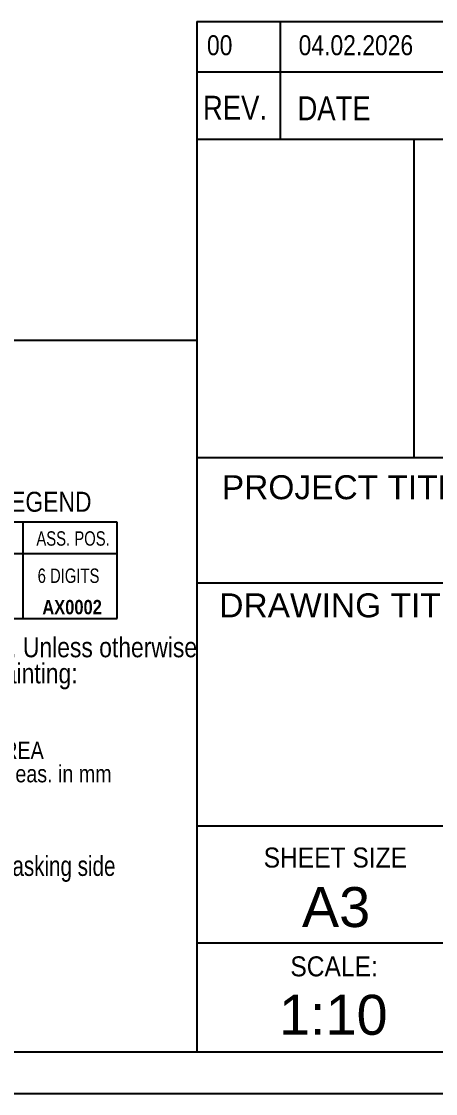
# Model space of a CAD drawing. Header units: millimetres. Extents: x -83 to 337, y -156 to 141.
# Drawn here: x 120.6 to 170.1, y -155.5 to -27.5 of the extents above; entities that cross this region are included whole.
import ezdxf

# ---------------------------------------------------------------- set-up
doc = ezdxf.new("R2010")
doc.units = ezdxf.units.MM
doc.styles.add('Arial', font='ARIAL.TTF', dxfattribs={"height": 0.2})
doc.styles.add('Arial Narrow', font='ARIALN.TTF', dxfattribs={"height": 0.2})
doc.styles.add('Arial Narrow Bold', font='ARIALNB.TTF', dxfattribs={"height": 0.2})

# ---------------------------------------------------------------- blocks, each defined once
blk = doc.blocks.new('Unknown-43706069-1412')
at = {"color": 5, "linetype": 'Continuous'}
for p, q in [((-78.48, -150.53), (331.52, -150.53)), ((-83.48, -155.53), (336.52, -155.53))]:
    blk.add_line(p, q, dxfattribs=at)
blk = doc.blocks.new('0_TCM_4503_AIVD_AD_TITLE_BLOCK-43706069-3365')
at = {"color": 4, "linetype": 'Continuous'}
for q in [(141.52, -150.53), (331.52, -41.53)]:
    blk.add_line((141.52, -41.53), q, dxfattribs=at)
at = {"color": 7, "linetype": 'Continuous'}
for p, q in [((167.52, -79.53), (167.52, -41.53)), ((141.52, -79.53), (331.52, -79.53)), ((141.52, -94.53), (331.52, -94.53)), ((141.52, -123.53), (331.52, -123.53)), ((141.52, -137.53), (331.52, -137.53)), ((141.52, -150.53), (331.52, -150.53))]:
    blk.add_line(p, q, dxfattribs=at)
at = {"color": 7, "linetype": 'Continuous', "style": 'Arial'}
for s, height, p in [('PROJECT TITLE', 2.8652, (144.52, -84.53)), ('DRAWING TITLE', 2.8652, (144.22, -98.64)), ('A3', 4.775, (154.09, -135.64))]:
    blk.add_text(s, height=height, dxfattribs=at).set_placement(p)
at = {"color": 7, "linetype": 'Continuous', "style": 'Arial', "width": 0.88}
for s, p in [('SHEET SIZE', (149.52, -128.53)), ('SCALE:', (152.71, -141.53))]:
    blk.add_text(s, height=2.388, dxfattribs=at).set_placement(p)
at = {"color": 7, "style": 'Arial'}
blk.add_text('1:10', height=4.775, dxfattribs=at).set_placement((151.35, -148.51))
blk = doc.blocks.new('0_TCM_4503_AIVD_AD_REVISION_BLOCK-43706069-3367')
at = {"color": 7, "linetype": 'Continuous'}
for p, q in [((141.52, -27.46), (331.52, -27.46)), ((141.52, -27.46), (141.52, -33.46)), ((151.52, -33.46), (151.52, -27.46)), ((141.52, -33.46), (331.52, -33.46)), ((141.52, -33.49), (331.52, -33.49)), ((141.52, -33.49), (141.52, -41.53)), ((151.52, -41.49), (151.52, -33.49)), ((141.52, -41.53), (331.52, -41.53))]:
    blk.add_line(p, q, dxfattribs=at)
at = {"color": 7, "style": 'Arial Narrow'}
for s, p in [('00', (142.75, -31.49)), ('04.02.2026', (153.7, -31.49))]:
    blk.add_text(s, height=2.386, dxfattribs=at).set_placement(p)
at = {"color": 7, "linetype": 'Continuous', "style": 'Arial Narrow'}
for s, p in [('REV.', (142.27, -39.2)), ('DATE', (153.56, -39.26))]:
    blk.add_text(s, height=2.863, dxfattribs=at).set_placement(p)
blk = doc.blocks.new('0_TCM_4503_AIVD_AD_NOTE_BLOCK-43706069-3368')
at = {"color": 4, "linetype": 'Continuous'}
blk.add_line((26.52, -65.53), (141.52, -65.53), dxfattribs=at)
at = {"color": 7, "linetype": 'Continuous'}
for p, q in [((132.02, -87.28), (90.52, -87.28)), ((120.77, -87.28), (120.77, -98.78)), ((132.02, -98.78), (132.02, -87.28)), ((90.52, -91.03), (132.02, -91.03)), ((90.52, -98.78), (132.02, -98.78))]:
    blk.add_line(p, q, dxfattribs=at)
at = {"color": 7, "linetype": 'Continuous', "style": 'Arial Narrow'}
for s, height, p in [('ASSEMBLY TITLE LEGEND', 2.3861, (94.02, -86.03)), ('3. Where required, masking area shall be provided on contact surface sides. Unless otherwise', 2.3861, (27.77, -103.41)), ('   specified, masking size and pattern according to below mask details for painting:', 2.3861, (27.77, -106.53)), ('= MASKING AREA', 2.051, (103.34, -115.55)), ('all masking meas. in mm', 2.051, (105.5, -118.35))]:
    blk.add_text(s, height=height, dxfattribs=at).set_placement(p)
at = {"color": 7, "linetype": 'Continuous', "style": 'Arial Narrow', "width": 0.9}
for s, height, p in [('ASS. POS.', 1.718, (122.37, -90.08)), ('6 DIGITS', 1.718, (122.52, -94.53)), ('denotes masking side', 2.3861, (108.02, -129.53))]:
    blk.add_text(s, height=height, dxfattribs=at).set_placement(p)
at = {"color": 1, "linetype": 'Continuous', "style": 'Arial Narrow Bold'}
blk.add_text('AX0002', height=1.718, dxfattribs=at).set_placement((123.08, -98.28))

msp = doc.modelspace()

# ---------------------------------------------------------------- block references
for name in ['Unknown-43706069-1412', '0_TCM_4503_AIVD_AD_REVISION_BLOCK-43706069-3367', '0_TCM_4503_AIVD_AD_TITLE_BLOCK-43706069-3365', '0_TCM_4503_AIVD_AD_NOTE_BLOCK-43706069-3368']:
    msp.add_blockref(name, (0, 0))

doc.saveas('drawing.dxf')
